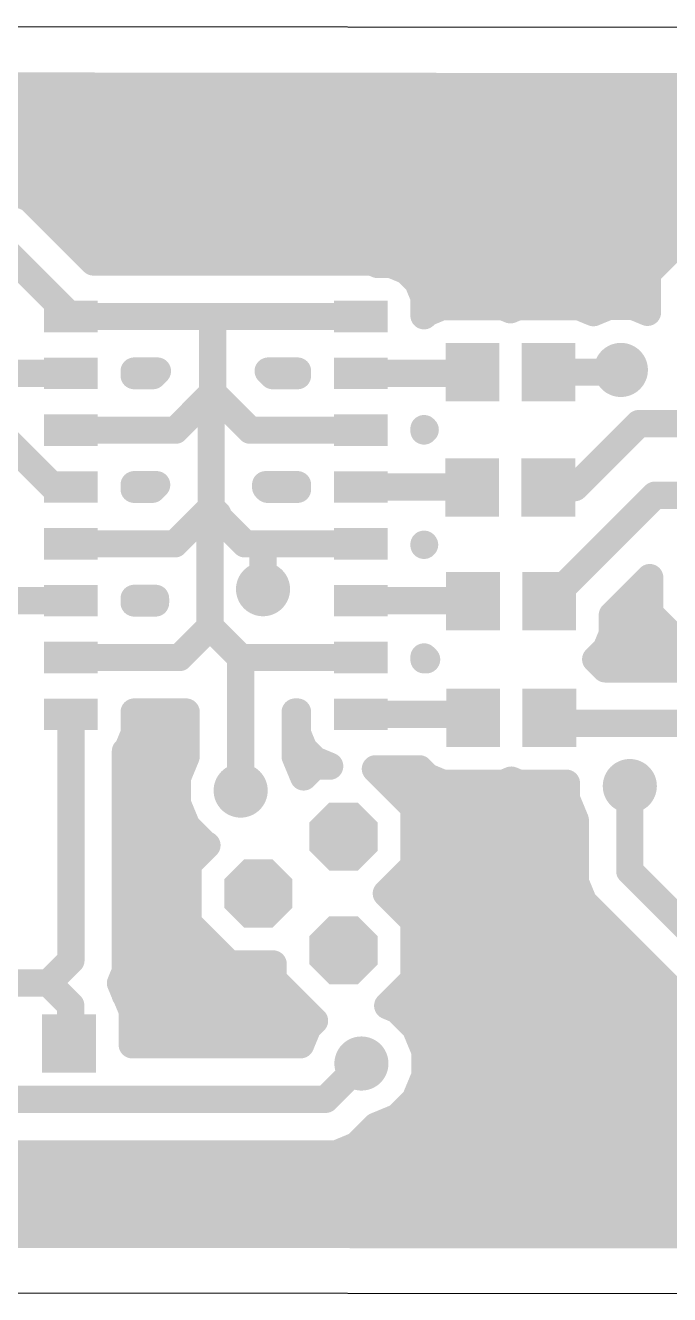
# Model space of a CAD drawing. Extents: x 0.6 to 66.7, y 0.1 to 28.5.
# Drawn here: x 36.85 to 51.25, y 0.1 to 28.46 of the extents above; entities that cross this region are included whole.
import ezdxf

# ---------------------------------------------------------------- set-up
doc = ezdxf.new("R2010")
doc.units = 0
for name, color, linetype in [('1', 22, 'CONTINUOUS'), ('17', 82, 'CONTINUOUS'), ('18', 82, 'CONTINUOUS'), ('20', 7, 'CONTINUOUS'), ('29', 253, 'CONTINUOUS')]:
    doc.layers.add(name, color=color, linetype=linetype)

# ---------------------------------------------------------------- blocks, each defined once
blk = doc.blocks.new('RECT')
blk.add_solid([(-0.5, -0.5), (0.5, -0.5), (-0.5, 0.5), (0.5, 0.5)])
blk = doc.blocks.new('OCTAGONP')
at = {"const_width": 0.5}
blk.add_lwpolyline([(-0.25, -0.1036), (-0.25, 0.1036), (-0.1036, 0.25), (0.1036, 0.25), (0.25, 0.1036), (0.25, -0.1036), (0.1036, -0.25), (-0.1036, -0.25), (-0.25, -0.1036), (-0.25, 0.1036)], dxfattribs=at)
blk = doc.blocks.new('ROUNDV')
at = {"const_width": 0.5}
blk.add_lwpolyline([(0, -0.25, 1), (0, 0.25, 1), (0, -0.25)], format="xyb", dxfattribs=at)

msp = doc.modelspace()

# ---------------------------------------------------------------- linework, layer by layer
at = {"layer": '1', "const_width": 0.6096}
for points in [[(1.8808, 27.1379), (65.3319, 27.076)], [(1.8808, 26.8224), (65.331, 26.8224)], [(1.8808, 26.2128), (62.5303, 26.2128)], [(1.8808, 25.6032), (61.9207, 25.6032)], [(19.1865, 24.9936), (61.6979, 24.9936)], [(36.9494, 24.5936), (36.5013, 24.7792)], [(37.2924, 24.2506), (36.9494, 24.5936)], [(37.159, 24.384), (61.6979, 24.384)], [(38.3701, 23.1729), (37.2924, 24.2506)], [(37.2924, 24.2506), (37.2924, 24.2506)], [(51.6777, 23.8448), (50.7552, 22.9223)], [(37.8651, 21.9537), (36.2588, 23.56)], [(37.7686, 23.7744), (51.6073, 23.7744)], [(44.5876, 23.1729), (38.3701, 23.1729)], [(44.7199, 23.1181), (44.5876, 23.1729)], [(44.6072, 23.1648), (50.9977, 23.1648)], [(45.027, 23.1181), (44.7199, 23.1181)], [(45.3631, 22.9789), (45.027, 23.1181)], [(45.6203, 22.7217), (45.3631, 22.9789)], [(45.7595, 22.3856), (45.6203, 22.7217)], [(50.7552, 22.9223), (50.7552, 22.0479)], [(45.6893, 22.5552), (50.7552, 22.5552)], [(45.7595, 21.9711), (45.7595, 22.3856)], [(46.1593, 22.174), (45.8232, 22.0348)], [(47.5231, 22.174), (46.1593, 22.174)], [(47.6912, 22.1044), (47.5231, 22.174)], [(47.8593, 22.174), (47.6912, 22.1044)], [(49.2231, 22.174), (47.8593, 22.174)], [(49.5463, 22.0402), (49.2231, 22.174)], [(49.878, 22.1776), (49.5463, 22.0402)], [(50.442, 22.1776), (49.878, 22.1776)], [(50.7552, 22.0479), (50.442, 22.1776)], [(37.8651, 21.9537), (41, 21.9537)], [(41, 21.9537), (44.3451, 21.9537)], [(41.0369, 21.9168), (41, 21.9537)], [(41.0369, 20.2487), (41.0369, 21.9168)], [(45.8232, 22.0348), (45.7595, 21.9711)], [(39.2795, 20.6329), (39.2795, 20.7345)], [(39.2795, 20.7345), (39.7985, 20.7345)], [(39.2795, 20.7264), (39.7904, 20.7264)], [(39.7985, 20.7345), (39.6969, 20.6329)], [(42.3769, 20.6329), (42.2753, 20.7345)], [(42.2753, 20.7345), (42.9307, 20.7345)], [(42.2834, 20.7264), (42.9307, 20.7264)], [(42.9307, 20.7345), (42.9307, 20.6329)], [(46.8153, 20.6837), (46.8412, 20.7096)], [(48.5412, 20.7096), (50.1097, 20.7096)], [(50.1097, 20.7096), (50.16, 20.76)], [(37.8651, 20.6837), (34.2363, 20.6837)], [(39.6969, 20.6329), (39.2795, 20.6329)], [(42.9307, 20.6329), (42.3769, 20.6329)], [(44.3451, 20.6837), (46.8153, 20.6837)], [(40.2019, 19.4137), (41, 20.2118)], [(41, 20.2118), (41.0369, 20.2487)], [(41, 17.6847), (41, 20.2118)], [(41.8719, 19.4137), (41.0369, 20.2487)], [(50.56, 19.56), (49.1304, 18.1304)], [(50.56, 19.56), (55.86, 19.56)], [(37.4763, 18.1437), (36.16, 19.46)], [(37.8651, 19.4137), (40.2019, 19.4137)], [(44.3451, 19.4137), (41.8719, 19.4137)], [(45.7595, 19.4482), (45.7856, 19.4221)], [(45.7595, 19.396), (45.7595, 19.4482)], [(45.7856, 19.4221), (45.7595, 19.396)], [(37.8651, 18.1437), (37.4763, 18.1437)], [(39.2795, 18.1945), (39.7808, 18.1945)], [(39.2795, 18.0929), (39.2795, 18.1945)], [(39.7808, 18.1897), (39.684, 18.0929)], [(39.7808, 18.1945), (39.7808, 18.1897)], [(42.2192, 18.1359), (42.2192, 18.1945)], [(42.2192, 18.1945), (42.9307, 18.1945)], [(42.2203, 18.1333), (42.2192, 18.1359)], [(42.2607, 18.0929), (42.2203, 18.1333)], [(42.9307, 18.1945), (42.9307, 18.0929)], [(44.3451, 18.1437), (46.8237, 18.1437)], [(46.8237, 18.1437), (46.837, 18.1304)], [(48.5667, 18.16), (48.537, 18.1304)], [(39.684, 18.0929), (39.2795, 18.0929)], [(42.9307, 18.0929), (42.2607, 18.0929)], [(48.537, 18.1304), (49.1304, 18.1304)], [(50.9222, 17.96), (48.5554, 15.5932)], [(56.76, 17.96), (50.9222, 17.96)], [(40.189, 16.8737), (41, 17.6847)], [(40.9762, 17.584), (41.0384, 17.6463)], [(40.9762, 17.584), (40.9762, 15.0172)], [(41.0384, 17.6463), (41, 17.6847)], [(41.1476, 17.5372), (41.0384, 17.6463)], [(41.1476, 17.4818), (41.1476, 17.5372)], [(41.7557, 16.8737), (41.1476, 17.4818)], [(37.8651, 16.8737), (40.189, 16.8737)], [(42.16, 16.8737), (41.7557, 16.8737)], [(44.3451, 16.8737), (42.16, 16.8737)], [(42.16, 16.8737), (42.16, 15.86)], [(45.7595, 16.8647), (45.7717, 16.8526)], [(45.7595, 16.8405), (45.7595, 16.8647)], [(45.7717, 16.8526), (45.7595, 16.8405)], [(49.9698, 15.2834), (50.8052, 16.1188)], [(50.8052, 16.1188), (50.8052, 15.3177)], [(37.8651, 15.6037), (33.7867, 15.6037)], [(39.2795, 15.6545), (39.757, 15.6545)], [(39.2795, 15.5529), (39.2795, 15.6545)], [(39.757, 15.6545), (39.757, 15.5529)], [(44.3451, 15.6037), (46.8449, 15.6037)], [(46.8449, 15.6037), (46.8554, 15.5932)], [(50.536, 15.8496), (50.8052, 15.8496)], [(39.757, 15.5529), (39.2795, 15.5529)], [(50.8052, 15.3177), (51.7277, 14.3952)], [(40.2927, 14.3337), (40.9762, 15.0172)], [(41.6597, 14.3337), (40.9762, 15.0172)], [(49.9698, 14.8613), (49.9698, 15.2834)], [(49.9698, 15.24), (50.8829, 15.24)], [(49.8306, 14.5252), (49.9698, 14.8613)], [(49.5981, 14.2927), (49.8306, 14.5252)], [(49.8742, 14.6304), (51.4925, 14.6304)], [(37.8651, 14.3337), (40.2927, 14.3337)], [(44.3451, 14.3337), (41.6597, 14.3337)], [(41.6597, 14.3337), (41.6597, 11.3603)], [(45.7595, 14.3459), (45.8169, 14.2885)], [(45.7595, 14.2829), (45.7595, 14.3459)], [(45.8112, 14.2829), (45.7595, 14.2829)], [(45.8169, 14.2885), (45.8112, 14.2829)], [(49.8116, 14.0792), (49.5981, 14.2927)], [(54.9429, 14.0792), (49.8116, 14.0792)], [(37.8651, 13.0637), (37.8651, 7.5651)], [(39.2795, 12.6318), (39.2795, 13.1145)], [(39.2795, 13.1145), (40.4405, 13.1145)], [(40.4405, 13.1145), (40.4405, 12.1202)], [(42.8789, 12.1217), (42.8789, 13.1145)], [(42.8789, 13.1145), (42.9307, 13.1145)], [(42.9307, 13.1145), (42.9307, 12.6318)], [(44.3451, 13.0637), (46.784, 13.0637)], [(46.784, 13.0637), (46.8596, 12.9881)], [(39.2795, 12.8016), (40.4405, 12.8016)], [(42.8789, 12.8016), (42.9307, 12.8016)], [(48.6877, 12.86), (48.5596, 12.9881)], [(59.96, 12.86), (48.6877, 12.86)], [(39.1403, 12.2957), (39.2795, 12.6318)], [(42.9307, 12.6318), (43.0699, 12.2957)], [(39.0843, 12.2397), (39.1403, 12.2957)], [(39.0843, 7.3226), (39.0843, 12.2397)], [(39.0843, 12.192), (40.4405, 12.192)], [(42.8789, 12.192), (43.1737, 12.192)], [(43.0699, 12.2957), (43.3272, 12.0385)], [(40.4405, 12.1202), (40.2424, 11.642)], [(43.068, 11.6651), (42.8789, 12.1217)], [(43.3077, 11.9048), (43.068, 11.6651)], [(43.65, 11.9048), (43.3077, 11.9048)], [(43.3272, 12.0385), (43.65, 11.9048)], [(40.2424, 11.642), (40.2424, 11.078)], [(45.5348, 10.9823), (44.6726, 11.8445)], [(44.6726, 11.8445), (45.66, 11.8445)], [(45.66, 11.8445), (45.8416, 11.6629)], [(45.8416, 11.6629), (46.1777, 11.5237)], [(39.0843, 11.5824), (40.2424, 11.5824)], [(41.6597, 11.3603), (41.66, 11.36)], [(44.9347, 11.5824), (46.036, 11.5824)], [(46.1777, 11.5237), (47.5415, 11.5237)], [(47.5415, 11.5237), (47.7096, 11.5933)], [(47.6832, 11.5824), (47.736, 11.5824)], [(47.7096, 11.5933), (47.8777, 11.5237)], [(47.8777, 11.5237), (48.9424, 11.5237)], [(48.9424, 11.5237), (48.9424, 11.178)], [(50.36, 9.56), (50.36, 11.46)], [(40.2424, 11.078), (40.4582, 10.557)], [(48.9424, 11.178), (49.1408, 10.699)], [(39.0843, 10.9728), (40.286, 10.9728)], [(45.5348, 9.6777), (45.5348, 10.9823)], [(45.5348, 10.9728), (49.0274, 10.9728)], [(40.4582, 10.557), (40.857, 10.1582)], [(49.1408, 10.699), (49.1408, 9.3175)], [(39.0843, 10.3632), (40.652, 10.3632)], [(45.5348, 10.3632), (49.1408, 10.3632)], [(40.9059, 10.138), (40.4802, 9.7123)], [(40.857, 10.1582), (40.9059, 10.138)], [(39.0843, 9.7536), (40.5215, 9.7536)], [(40.4802, 9.7123), (40.4802, 8.4077)], [(44.9171, 9.06), (45.5348, 9.6777)], [(45.5348, 9.7536), (49.1408, 9.7536)], [(56.427, 3.493), (50.36, 9.56)], [(39.0843, 9.144), (40.4802, 9.144)], [(45.5348, 8.4423), (44.9171, 9.06)], [(45.0011, 9.144), (49.2127, 9.144)], [(49.1408, 9.3175), (49.3264, 8.8694)], [(49.3264, 8.8694), (49.6694, 8.5264)], [(39.0843, 8.5344), (40.4802, 8.5344)], [(45.4427, 8.5344), (49.6614, 8.5344)], [(49.6694, 8.5264), (55.7363, 2.4594)], [(40.4802, 8.4077), (41.4027, 7.4852)], [(45.5348, 7.1377), (45.5348, 8.4423)], [(39.0843, 7.9248), (40.9631, 7.9248)], [(45.5348, 7.9248), (50.271, 7.9248)], [(37.8651, 7.5651), (37.36, 7.06)], [(41.4027, 7.4852), (42.3852, 7.4852)], [(42.3852, 7.4852), (42.3852, 7.1377)], [(38.974, 7.0564), (39.0843, 7.3226)], [(39.0813, 7.3152), (42.3852, 7.3152)], [(42.3852, 7.1377), (43.3077, 6.2152)], [(44.948, 6.5509), (45.5348, 7.1377)], [(45.5348, 7.3152), (50.8806, 7.3152)], [(34.26, 7.06), (37.36, 7.06)], [(37.36, 7.06), (37.86, 6.56)], [(39.0792, 6.8025), (38.974, 7.0564)], [(39.0792, 6.7921), (39.0792, 6.8025)], [(39.0971, 6.7742), (39.0792, 6.7921)], [(37.86, 6.56), (37.86, 5.7443)], [(39.2363, 6.4381), (39.0971, 6.7742)], [(39.1255, 6.7056), (42.8173, 6.7056)], [(45.163, 6.4618), (44.948, 6.5509)], [(45.1027, 6.7056), (51.4902, 6.7056)], [(39.2363, 5.6792), (39.2363, 6.4381)], [(45.5618, 6.063), (45.163, 6.4618)], [(39.2363, 6.096), (43.1912, 6.096)], [(43.1582, 6.063), (42.9992, 5.6792)], [(43.3104, 6.2152), (43.1582, 6.063)], [(43.3077, 6.2152), (43.3104, 6.2152)], [(45.5288, 6.096), (52.0998, 6.096)], [(45.7776, 5.542), (45.5618, 6.063)], [(37.86, 5.7443), (37.8219, 5.7062)], [(42.9992, 5.6792), (39.2363, 5.6792)], [(45.7776, 4.978), (45.7776, 5.542)], [(45.7776, 5.4864), (52.7094, 5.4864)], [(44.36, 5.26), (43.56, 4.46)], [(45.5618, 4.457), (45.7776, 4.978)], [(45.7357, 4.8768), (53.319, 4.8768)], [(34.76, 4.46), (43.56, 4.46)], [(45.163, 4.0582), (45.5618, 4.457)], [(45.372, 4.2672), (53.9286, 4.2672)], [(44.684, 3.8598), (45.163, 4.0582)], [(44.2506, 3.4264), (44.684, 3.8598)], [(43.8025, 3.2408), (44.2506, 3.4264)], [(44.4818, 3.6576), (54.5382, 3.6576)], [(34.5175, 3.2408), (43.8025, 3.2408)], [(1.8808, 3.048), (55.1478, 3.048)], [(1.8808, 2.4384), (55.7872, 2.4384)], [(1.8808, 1.8288), (57.7705, 1.8288)], [(58.1747, 1.4246), (1.8808, 1.4795)]]:
    msp.add_lwpolyline(points, dxfattribs=at)
at = {"layer": '1', "const_width": 0.3048}
for points in [[(37.0572, 24.7013, 1), (36.8417, 24.4858)], [(36.8911, 24.4528, 1), (37.0078, 24.7344)], [(37.159, 24.5364, 1), (37.159, 24.2316)], [(37.4002, 24.3584, 1), (37.1846, 24.1429)], [(37.4448, 24.2506, 1), (37.14, 24.2506)], [(37.14, 24.2506, 1), (37.4448, 24.2506)], [(37.1846, 24.1429, 1), (37.4002, 24.3584)], [(37.7686, 23.9268, 1), (37.7686, 23.622)], [(38.3701, 23.3253, 1), (38.3701, 23.0205)], [(38.2624, 23.0651, 1), (38.4779, 23.2807)], [(44.646, 23.3137, 1), (44.5293, 23.0321)], [(44.6072, 23.3172, 1), (44.6072, 23.0124)], [(44.7199, 23.2705, 1), (44.7199, 22.9657)], [(44.5876, 23.0205, 1), (44.5876, 23.3253)], [(44.6616, 22.9773, 1), (44.7783, 23.2589)], [(45.0853, 23.2589, 1), (44.9687, 22.9773)], [(45.027, 22.9657, 1), (45.027, 23.2705)], [(45.4709, 23.0866, 1), (45.2553, 22.8711)], [(45.3048, 22.8381, 1), (45.4214, 23.1197)], [(50.9977, 23.0124, 1), (50.9977, 23.3172)], [(45.7611, 22.78, 1), (45.4795, 22.6633)], [(45.5125, 22.6139, 1), (45.7281, 22.8294)], [(50.6474, 23.0301, 1), (50.863, 22.8145)], [(50.9076, 22.9223, 1), (50.6028, 22.9223)], [(45.6893, 22.7076, 1), (45.6893, 22.4028)], [(50.7552, 22.4028, 1), (50.7552, 22.7076)], [(45.9119, 22.3856, 1), (45.6071, 22.3856)], [(45.6187, 22.3273, 1), (45.9003, 22.4439)], [(46.1593, 22.3264, 1), (46.1593, 22.0216)], [(46.2176, 22.0332, 1), (46.101, 22.3148)], [(47.5814, 22.3148, 1), (47.4648, 22.0332)], [(47.5231, 22.0216, 1), (47.5231, 22.3264)], [(47.8593, 22.3264, 1), (47.8593, 22.0216)], [(47.9176, 22.0332, 1), (47.801, 22.3148)], [(49.2814, 22.3148, 1), (49.1648, 22.0332)], [(49.2231, 22.0216, 1), (49.2231, 22.3264)], [(49.878, 22.33, 1), (49.878, 22.0252)], [(49.9363, 22.0368, 1), (49.8197, 22.3184)], [(50.5003, 22.3184, 1), (50.3837, 22.0368)], [(50.442, 22.0252, 1), (50.442, 22.33)], [(37.8651, 22.1061, 1), (37.8651, 21.8013)], [(37.7574, 21.8459, 1), (37.9729, 22.0615)], [(41, 22.1061, 1), (41, 21.8013)], [(41.1078, 22.0615, 1), (40.8923, 21.8459)], [(41.1893, 21.9168, 1), (40.8845, 21.9168)], [(40.9291, 21.809, 1), (41.1447, 22.0246)], [(41, 21.8013, 1), (41, 22.1061)], [(44.3451, 21.8013, 1), (44.3451, 22.1061)], [(45.6518, 22.0789, 1), (45.8673, 21.8634)], [(45.7649, 22.1756, 1), (45.8816, 21.894)], [(45.931, 21.9271, 1), (45.7155, 22.1426)], [(47.6329, 22.2452, 1), (47.7495, 21.9636)], [(47.6329, 21.9636, 1), (47.7495, 22.2452)], [(49.488, 22.181, 1), (49.6046, 21.8994)], [(49.488, 21.8994, 1), (49.6046, 22.181)], [(50.6028, 22.0479, 1), (50.9076, 22.0479)], [(50.6969, 21.9071, 1), (50.8135, 22.1887)], [(45.6071, 21.9711, 1), (45.9119, 21.9711)], [(39.4319, 20.7345, 1), (39.1271, 20.7345)], [(39.2795, 20.8869, 1), (39.2795, 20.5821)], [(39.2795, 20.8788, 1), (39.2795, 20.574)], [(39.9063, 20.6267, 1), (39.6908, 20.8423)], [(39.7904, 20.574, 1), (39.7904, 20.8788)], [(39.7985, 20.5821, 1), (39.7985, 20.8869)], [(42.383, 20.8423, 1), (42.1675, 20.6267)], [(42.2753, 20.8869, 1), (42.2753, 20.5821)], [(42.2834, 20.8788, 1), (42.2834, 20.574)], [(43.0831, 20.7345, 1), (42.7783, 20.7345)], [(42.9307, 20.5821, 1), (42.9307, 20.8869)], [(42.9307, 20.574, 1), (42.9307, 20.8788)], [(46.949, 20.6019, 1), (46.7334, 20.8174)], [(48.5412, 20.862, 1), (48.5412, 20.5572)], [(50.2678, 20.6522, 1), (50.0522, 20.8678)], [(50.1097, 20.5572, 1), (50.1097, 20.862)], [(37.8651, 20.5313, 1), (37.8651, 20.8361)], [(39.2795, 20.7853, 1), (39.2795, 20.4805)], [(39.1271, 20.6329, 1), (39.4319, 20.6329)], [(39.5892, 20.7407, 1), (39.8047, 20.5251)], [(39.6969, 20.4805, 1), (39.6969, 20.7853)], [(42.3769, 20.7853, 1), (42.3769, 20.4805)], [(42.2691, 20.5251, 1), (42.4847, 20.7407)], [(42.7783, 20.6329, 1), (43.0831, 20.6329)], [(42.9307, 20.4805, 1), (42.9307, 20.7853)], [(44.3451, 20.8361, 1), (44.3451, 20.5313)], [(46.7075, 20.7915, 1), (46.923, 20.5759)], [(46.8153, 20.5313, 1), (46.8153, 20.8361)], [(50.0019, 20.8174, 1), (50.2174, 20.6019)], [(41.1524, 20.2118, 1), (40.8476, 20.2118)], [(40.8923, 20.3196, 1), (41.1078, 20.104)], [(41.1447, 20.3564, 1), (40.9291, 20.1409)], [(41.1078, 20.104, 1), (40.8923, 20.3196)], [(41.1447, 20.1409, 1), (40.9291, 20.3564)], [(40.8845, 20.2487, 1), (41.1893, 20.2487)], [(50.56, 19.7124, 1), (50.56, 19.4076)], [(50.6678, 19.4522, 1), (50.4522, 19.6678)], [(37.8651, 19.5661, 1), (37.8651, 19.2613)], [(40.0942, 19.5215, 1), (40.3097, 19.3059)], [(40.2019, 19.2613, 1), (40.2019, 19.5661)], [(41.8719, 19.5661, 1), (41.8719, 19.2613)], [(41.7641, 19.3059, 1), (41.9796, 19.5215)], [(44.3451, 19.2613, 1), (44.3451, 19.5661)], [(45.9119, 19.4482, 1), (45.6071, 19.4482)], [(45.8673, 19.5559, 1), (45.6518, 19.3404)], [(45.6518, 19.5038, 1), (45.8673, 19.2883)], [(45.8934, 19.3143, 1), (45.6778, 19.5299)], [(45.6778, 19.3143, 1), (45.8934, 19.5299)], [(45.6071, 19.396, 1), (45.9119, 19.396)], [(37.4763, 18.2961, 1), (37.4763, 17.9913)], [(37.8651, 17.9913, 1), (37.8651, 18.2961)], [(39.2795, 18.3469, 1), (39.2795, 18.0421)], [(39.4319, 18.1945, 1), (39.1271, 18.1945)], [(39.9332, 18.1945, 1), (39.6284, 18.1945)], [(39.8886, 18.082, 1), (39.6731, 18.2975)], [(39.7808, 18.0421, 1), (39.7808, 18.3469)], [(42.3716, 18.1945, 1), (42.0668, 18.1945)], [(42.2192, 18.3469, 1), (42.2192, 18.0421)], [(42.36, 18.1941, 1), (42.0784, 18.0776)], [(42.3281, 18.241, 1), (42.1125, 18.0255)], [(43.0831, 18.1945, 1), (42.7783, 18.1945)], [(42.9307, 18.0421, 1), (42.9307, 18.3469)], [(44.3451, 18.2961, 1), (44.3451, 17.9913)], [(46.9315, 18.2515, 1), (46.716, 18.0359)], [(46.8237, 17.9913, 1), (46.8237, 18.2961)], [(48.6744, 18.0522, 1), (48.4589, 18.2678)], [(37.3685, 18.0359, 1), (37.5841, 18.2515)], [(39.2795, 18.2453, 1), (39.2795, 17.9405)], [(39.1271, 18.0929, 1), (39.4319, 18.0929)], [(39.5762, 18.2007, 1), (39.7918, 17.9851)], [(39.6284, 18.1897, 1), (39.9332, 18.1897)], [(39.684, 17.9405, 1), (39.684, 18.2453)], [(42.0668, 18.1359, 1), (42.3716, 18.1359)], [(42.0795, 18.075, 1), (42.3611, 18.1915)], [(42.2607, 18.2453, 1), (42.2607, 17.9405)], [(42.1529, 17.9851, 1), (42.3684, 18.2007)], [(42.7783, 18.0929, 1), (43.0831, 18.0929)], [(42.9307, 17.9405, 1), (42.9307, 18.2453)], [(46.7293, 18.0226, 1), (46.9448, 18.2381)], [(48.537, 18.2828, 1), (48.537, 17.978)], [(48.4293, 18.2381, 1), (48.6448, 18.0226)], [(49.0226, 18.2381, 1), (49.2381, 18.0226)], [(49.1304, 17.978, 1), (49.1304, 18.2828)], [(50.9222, 18.1124, 1), (50.9222, 17.8076)], [(51.03, 17.8522, 1), (50.8144, 18.0678)], [(41.1286, 17.584, 1), (40.8238, 17.584)], [(41.1078, 17.7925, 1), (40.8923, 17.577)], [(41.1462, 17.7541, 1), (40.9307, 17.5385)], [(41.1078, 17.577, 1), (40.8923, 17.7925)], [(41.1462, 17.5385, 1), (40.9307, 17.7541)], [(40.9307, 17.5385, 1), (41.1462, 17.7541)], [(40.8684, 17.6918, 1), (41.0839, 17.4763)], [(40.8476, 17.6847, 1), (41.1524, 17.6847)], [(41.3, 17.5372, 1), (40.9952, 17.5372)], [(41.2553, 17.5896, 1), (41.0398, 17.3741)], [(40.9952, 17.4818, 1), (41.3, 17.4818)], [(41.0398, 17.4294, 1), (41.2553, 17.645)], [(37.8651, 17.0261, 1), (37.8651, 16.7213)], [(40.0812, 16.9815, 1), (40.2968, 16.7659)], [(40.189, 16.7213, 1), (40.189, 17.0261)], [(41.7557, 17.0261, 1), (41.7557, 16.7213)], [(41.6479, 16.7659, 1), (41.8634, 16.9815)], [(42.16, 17.0261, 1), (42.16, 16.7213)], [(42.3124, 16.8737, 1), (42.0076, 16.8737)], [(42.16, 16.7213, 1), (42.16, 17.0261)], [(44.3451, 16.7213, 1), (44.3451, 17.0261)], [(45.9119, 16.8647, 1), (45.6071, 16.8647)], [(45.8673, 16.9725, 1), (45.6518, 16.757)], [(45.6518, 16.9482, 1), (45.8673, 16.7327)], [(45.8794, 16.7448, 1), (45.6639, 16.9604)], [(45.6639, 16.7448, 1), (45.8794, 16.9604)], [(45.6071, 16.8405, 1), (45.9119, 16.8405)], [(50.9576, 16.1188, 1), (50.6528, 16.1188)], [(50.913, 16.011, 1), (50.6974, 16.2265)], [(37.8651, 15.4513, 1), (37.8651, 15.7561)], [(39.2795, 15.8069, 1), (39.2795, 15.5021)], [(39.4319, 15.6545, 1), (39.1271, 15.6545)], [(39.9094, 15.6545, 1), (39.6046, 15.6545)], [(39.757, 15.5021, 1), (39.757, 15.8069)], [(42.0076, 15.86, 1), (42.3124, 15.86)], [(44.3451, 15.7561, 1), (44.3451, 15.4513)], [(46.9526, 15.7115, 1), (46.7371, 15.4959)], [(46.8449, 15.4513, 1), (46.8449, 15.7561)], [(50.536, 16.002, 1), (50.536, 15.6972)], [(50.8052, 15.6972, 1), (50.8052, 16.002)], [(39.2795, 15.7053, 1), (39.2795, 15.4005)], [(39.1271, 15.5529, 1), (39.4319, 15.5529)], [(39.6046, 15.5529, 1), (39.9094, 15.5529)], [(39.757, 15.4005, 1), (39.757, 15.7053)], [(46.7476, 15.4854, 1), (46.9632, 15.7009)], [(48.4476, 15.7009, 1), (48.6632, 15.4854)], [(50.913, 15.4255, 1), (50.6974, 15.2099)], [(41.0839, 15.125, 1), (40.8684, 14.9095)], [(41.0839, 14.9095, 1), (40.8684, 15.125)], [(50.1222, 15.2834, 1), (49.8174, 15.2834)], [(49.9698, 15.3924, 1), (49.9698, 15.0876)], [(49.862, 15.3911, 1), (50.0776, 15.1756)], [(50.6528, 15.3177, 1), (50.9576, 15.3177)], [(50.8829, 15.0876, 1), (50.8829, 15.3924)], [(40.8238, 15.0172, 1), (41.1286, 15.0172)], [(50.1106, 14.803, 1), (49.829, 14.9196)], [(49.8742, 14.7828, 1), (49.8742, 14.478)], [(49.9383, 14.4174, 1), (49.7228, 14.633)], [(49.8174, 14.8613, 1), (50.1222, 14.8613)], [(37.8651, 14.4861, 1), (37.8651, 14.1813)], [(40.1849, 14.4415, 1), (40.4004, 14.2259)], [(40.2927, 14.1813, 1), (40.2927, 14.4861)], [(41.6597, 14.4861, 1), (41.6597, 14.1813)], [(41.8121, 14.3337, 1), (41.5073, 14.3337)], [(41.5519, 14.2259, 1), (41.7675, 14.4415)], [(44.3451, 14.1813, 1), (44.3451, 14.4861)], [(45.8673, 14.4537, 1), (45.6518, 14.2381)], [(45.9119, 14.3459, 1), (45.6071, 14.3459)], [(45.7595, 14.4353, 1), (45.7595, 14.1305)], [(45.7035, 14.3907, 1), (45.919, 14.1751)], [(45.9246, 14.1808, 1), (45.7091, 14.3963)], [(45.7091, 14.1808, 1), (45.9246, 14.3963)], [(45.8112, 14.1305, 1), (45.8112, 14.4353)], [(49.7059, 14.4005, 1), (49.4903, 14.185)], [(49.4903, 14.4005, 1), (49.7059, 14.185)], [(49.6898, 14.5835, 1), (49.9714, 14.4669)], [(45.6071, 14.2829, 1), (45.9119, 14.2829)], [(49.8116, 14.2316, 1), (49.8116, 13.9268)], [(49.7039, 13.9714, 1), (49.9194, 14.187)], [(38.0175, 13.0637, 1), (37.7127, 13.0637)], [(39.4319, 13.1145, 1), (39.1271, 13.1145)], [(39.2795, 13.2669, 1), (39.2795, 12.9621)], [(40.5929, 13.1145, 1), (40.2881, 13.1145)], [(40.4405, 12.9621, 1), (40.4405, 13.2669)], [(43.0313, 13.1145, 1), (42.7265, 13.1145)], [(42.8789, 13.2669, 1), (42.8789, 12.9621)], [(43.0831, 13.1145, 1), (42.7783, 13.1145)], [(42.9307, 12.9621, 1), (42.9307, 13.2669)], [(44.3451, 13.2161, 1), (44.3451, 12.9113)], [(46.8917, 13.1715, 1), (46.6762, 12.9559)], [(46.784, 12.9113, 1), (46.784, 13.2161)], [(39.2795, 12.954, 1), (39.2795, 12.6492)], [(40.4405, 12.6492, 1), (40.4405, 12.954)], [(42.8789, 12.954, 1), (42.8789, 12.6492)], [(42.9307, 12.6492, 1), (42.9307, 12.954)], [(46.7518, 12.8803, 1), (46.9673, 13.0959)], [(48.6673, 13.0959, 1), (48.4518, 12.8803)], [(48.6877, 13.0124, 1), (48.6877, 12.7076)], [(48.5799, 12.7522, 1), (48.7954, 12.9678)], [(39.1271, 12.6318, 1), (39.4319, 12.6318)], [(39.4203, 12.5735, 1), (39.1387, 12.6901)], [(43.0715, 12.6901, 1), (42.7899, 12.5735)], [(42.7783, 12.6318, 1), (43.0831, 12.6318)], [(39.2367, 12.2397, 1), (38.9319, 12.2397)], [(39.0843, 12.3444, 1), (39.0843, 12.0396)], [(38.9766, 12.3475, 1), (39.1921, 12.132)], [(38.9995, 12.354, 1), (39.2811, 12.2374)], [(39.2481, 12.188, 1), (39.0326, 12.4035)], [(40.4405, 12.0396, 1), (40.4405, 12.3444)], [(42.8789, 12.3444, 1), (42.8789, 12.0396)], [(43.1777, 12.4035, 1), (42.9622, 12.188)], [(42.9291, 12.2374, 1), (43.2107, 12.354)], [(43.1737, 12.0396, 1), (43.1737, 12.3444)], [(40.2881, 12.1202, 1), (40.5929, 12.1202)], [(40.5813, 12.0619, 1), (40.2997, 12.1786)], [(43.0197, 12.18, 1), (42.7381, 12.0634)], [(42.7265, 12.1217, 1), (43.0313, 12.1217)], [(43.3077, 12.0572, 1), (43.3077, 11.7524)], [(43.3855, 12.1793, 1), (43.2688, 11.8977)], [(43.4155, 11.797, 1), (43.1999, 12.0126)], [(43.2194, 11.9307, 1), (43.4349, 12.1463)], [(43.5916, 11.764, 1), (43.7083, 12.0456)], [(43.65, 11.7524, 1), (43.65, 12.0572)], [(40.3948, 11.642, 1), (40.09, 11.642)], [(42.9602, 11.7729, 1), (43.1758, 11.5573)], [(44.7804, 11.9523, 1), (44.5648, 11.7367)], [(44.6726, 11.9969, 1), (44.6726, 11.6921)], [(45.7678, 11.9523, 1), (45.5523, 11.7367)], [(45.66, 11.6921, 1), (45.66, 11.9969)], [(45.8999, 11.8037, 1), (45.7833, 11.5221)], [(45.7338, 11.5551, 1), (45.9494, 11.7707)], [(39.0843, 11.7348, 1), (39.0843, 11.43)], [(40.1016, 11.7003, 1), (40.3832, 11.5837)], [(40.2424, 11.43, 1), (40.2424, 11.7348)], [(41.7675, 11.4681, 1), (41.5519, 11.2525)], [(42.9272, 11.6068, 1), (43.2088, 11.7234)], [(44.9347, 11.7348, 1), (44.9347, 11.43)], [(46.1777, 11.6761, 1), (46.1777, 11.3713)], [(46.036, 11.43, 1), (46.036, 11.7348)], [(46.1194, 11.3829, 1), (46.236, 11.6645)], [(47.4831, 11.6645, 1), (47.5998, 11.3829)], [(47.6832, 11.7348, 1), (47.6832, 11.43)], [(47.5415, 11.3713, 1), (47.5415, 11.6761)], [(47.7679, 11.7341, 1), (47.6513, 11.4525)], [(47.7679, 11.4525, 1), (47.6513, 11.7341)], [(47.8777, 11.6761, 1), (47.8777, 11.3713)], [(47.736, 11.43, 1), (47.736, 11.7348)], [(47.8194, 11.3829, 1), (47.936, 11.6645)], [(49.0948, 11.5237, 1), (48.79, 11.5237)], [(48.9424, 11.3713, 1), (48.9424, 11.6761)], [(50.5124, 11.46, 1), (50.2076, 11.46)], [(40.3832, 11.1363, 1), (40.1016, 11.0197)], [(41.5073, 11.3603, 1), (41.8121, 11.3603)], [(41.5522, 11.2522, 1), (41.7678, 11.4678)], [(49.0832, 11.2363, 1), (48.8016, 11.1197)], [(39.0843, 11.1252, 1), (39.0843, 10.8204)], [(40.09, 11.078, 1), (40.3948, 11.078)], [(40.286, 10.8204, 1), (40.286, 11.1252)], [(45.6872, 10.9823, 1), (45.3824, 10.9823)], [(45.5348, 11.1252, 1), (45.5348, 10.8204)], [(45.427, 10.8745, 1), (45.6426, 11.0901)], [(48.79, 11.178, 1), (49.0948, 11.178)], [(49.0274, 10.8204, 1), (49.0274, 11.1252)], [(40.566, 10.6648, 1), (40.3505, 10.4492)], [(49.2932, 10.699, 1), (48.9884, 10.699)], [(49, 10.6407, 1), (49.2816, 10.7574)], [(39.0843, 10.5156, 1), (39.0843, 10.2108)], [(40.3174, 10.4987, 1), (40.599, 10.6153)], [(40.652, 10.2108, 1), (40.652, 10.5156)], [(45.5348, 10.5156, 1), (45.5348, 10.2108)], [(49.1408, 10.2108, 1), (49.1408, 10.5156)], [(40.9153, 10.299, 1), (40.7987, 10.0174)], [(40.7492, 10.0505, 1), (40.9648, 10.266)], [(41.0136, 10.0302, 1), (40.7981, 10.2457)], [(40.8476, 9.9972, 1), (40.9642, 10.2788)], [(39.0843, 9.906, 1), (39.0843, 9.6012)], [(40.3724, 9.8201, 1), (40.588, 9.6045)], [(40.6326, 9.7123, 1), (40.3278, 9.7123)], [(40.5215, 9.6012, 1), (40.5215, 9.906)], [(45.5348, 9.906, 1), (45.5348, 9.6012)], [(45.6426, 9.5699, 1), (45.427, 9.7855)], [(49.1408, 9.6012, 1), (49.1408, 9.906)], [(45.3824, 9.6777, 1), (45.6872, 9.6777)], [(50.4678, 9.6678, 1), (50.2522, 9.4522)], [(50.2076, 9.56, 1), (50.5124, 9.56)], [(39.0843, 9.2964, 1), (39.0843, 8.9916)], [(40.4802, 8.9916, 1), (40.4802, 9.2964)], [(45.0249, 9.1678, 1), (44.8093, 8.9522)], [(45.0011, 9.2964, 1), (45.0011, 8.9916)], [(49.2816, 9.3758, 1), (49, 9.2592)], [(48.9884, 9.3175, 1), (49.2932, 9.3175)], [(49.2127, 8.9916, 1), (49.2127, 9.2964)], [(44.8093, 9.1678, 1), (45.0249, 8.9522)], [(49.4342, 8.9771, 1), (49.2186, 8.7616)], [(49.1856, 8.8111, 1), (49.4672, 8.9277)], [(39.0843, 8.6868, 1), (39.0843, 8.382)], [(40.4802, 8.382, 1), (40.4802, 8.6868)], [(45.4427, 8.6868, 1), (45.4427, 8.382)], [(49.7771, 8.6342, 1), (49.5616, 8.4186)], [(49.6614, 8.382, 1), (49.6614, 8.6868)], [(40.588, 8.5155, 1), (40.3724, 8.2999)], [(40.3278, 8.4077, 1), (40.6326, 8.4077)], [(45.6872, 8.4423, 1), (45.3824, 8.4423)], [(45.427, 8.3345, 1), (45.6426, 8.5501)], [(49.5616, 8.4186, 1), (49.7771, 8.6342)], [(39.0843, 8.0772, 1), (39.0843, 7.7724)], [(40.9631, 7.7724, 1), (40.9631, 8.0772)], [(45.5348, 8.0772, 1), (45.5348, 7.7724)], [(50.271, 7.7724, 1), (50.271, 8.0772)], [(37.7127, 7.5651, 1), (38.0175, 7.5651)], [(37.9729, 7.4574, 1), (37.7574, 7.6729)], [(41.4027, 7.6376, 1), (41.4027, 7.3328)], [(41.2949, 7.3774, 1), (41.5105, 7.593)], [(42.5376, 7.4852, 1), (42.2328, 7.4852)], [(42.3852, 7.3328, 1), (42.3852, 7.6376)], [(39.0813, 7.4676, 1), (39.0813, 7.1628)], [(38.9319, 7.3226, 1), (39.2367, 7.3226)], [(39.2251, 7.2643, 1), (38.9435, 7.3809)], [(42.493, 7.2455, 1), (42.2774, 7.0299)], [(42.3852, 7.1628, 1), (42.3852, 7.4676)], [(45.5348, 7.4676, 1), (45.5348, 7.1628)], [(45.6426, 7.0299, 1), (45.427, 7.2455)], [(50.8806, 7.1628, 1), (50.8806, 7.4676)], [(37.4678, 7.1678, 1), (37.2522, 6.9522)], [(37.2522, 7.1678, 1), (37.4678, 6.9522)], [(37.36, 6.9076, 1), (37.36, 7.2124)], [(39.1148, 7.1147, 1), (38.8332, 6.9981)], [(38.8332, 7.1147, 1), (39.1148, 6.9981)], [(39.187, 6.8999, 1), (38.9714, 6.6843)], [(39.2316, 6.8025, 1), (38.9268, 6.8025)], [(42.2328, 7.1377, 1), (42.5376, 7.1377)], [(45.3824, 7.1377, 1), (45.6872, 7.1377)], [(38.0124, 6.56, 1), (37.7076, 6.56)], [(37.7522, 6.4522, 1), (37.9678, 6.6678)], [(38.9268, 6.7921, 1), (39.2316, 6.7921)], [(38.9384, 6.7442, 1), (39.22, 6.8608)], [(39.2379, 6.8325, 1), (38.9563, 6.7159)], [(39.1255, 6.858, 1), (39.1255, 6.5532)], [(38.9893, 6.6664, 1), (39.2048, 6.882)], [(42.8173, 6.5532, 1), (42.8173, 6.858)], [(45.0063, 6.6917, 1), (44.8896, 6.4101)], [(44.8402, 6.6586, 1), (45.0557, 6.4431)], [(45.1027, 6.858, 1), (45.1027, 6.5532)], [(39.3887, 6.4381, 1), (39.0839, 6.4381)], [(39.0955, 6.3798, 1), (39.3771, 6.4964)], [(45.2708, 6.5695, 1), (45.0552, 6.354)], [(45.1047, 6.321, 1), (45.2213, 6.6026)], [(39.2363, 6.2484, 1), (39.2363, 5.9436)], [(43.0505, 6.1708, 1), (43.266, 5.9552)], [(43.299, 6.0047, 1), (43.0174, 6.1213)], [(43.3077, 6.3676, 1), (43.3077, 6.0628)], [(43.1912, 5.9436, 1), (43.1912, 6.2484)], [(43.1999, 6.1074, 1), (43.4155, 6.323)], [(43.4182, 6.1074, 1), (43.2027, 6.323)], [(43.3104, 6.0628, 1), (43.3104, 6.3676)], [(45.5288, 6.2484, 1), (45.5288, 5.9436)], [(45.7026, 6.1213, 1), (45.421, 6.0047)], [(45.454, 5.9552, 1), (45.6695, 6.1708)], [(37.7141, 5.814, 1), (37.9297, 5.5985)], [(37.9678, 5.6366, 1), (37.7522, 5.8521)], [(39.2363, 5.8316, 1), (39.2363, 5.5268)], [(42.9992, 5.5268, 1), (42.9992, 5.8316)], [(37.7076, 5.7443, 1), (38.0124, 5.7443)], [(39.0839, 5.6792, 1), (39.3887, 5.6792)], [(42.8584, 5.7375, 1), (43.14, 5.6209)], [(45.93, 5.542, 1), (45.6252, 5.542)], [(45.7776, 5.6388, 1), (45.7776, 5.334)], [(45.6368, 5.4837, 1), (45.9184, 5.6003)], [(44.4678, 5.1522, 1), (44.2522, 5.3678)], [(45.7357, 5.0292, 1), (45.7357, 4.7244)], [(45.6252, 4.978, 1), (45.93, 4.978)], [(45.9184, 4.9197, 1), (45.6368, 5.0363)], [(43.4522, 4.5678, 1), (43.6678, 4.3522)], [(43.56, 4.3076, 1), (43.56, 4.6124)], [(45.372, 4.4196, 1), (45.372, 4.1148)], [(45.421, 4.5153, 1), (45.7026, 4.3987)], [(45.6695, 4.3492, 1), (45.454, 4.5648)], [(45.0552, 4.166, 1), (45.2708, 3.9505)], [(45.2213, 3.9174, 1), (45.1047, 4.199)], [(44.6257, 4.0006, 1), (44.7423, 3.719)], [(44.7918, 3.7521, 1), (44.5763, 3.9676)], [(44.3089, 3.2856, 1), (44.1923, 3.5672)], [(44.4818, 3.81, 1), (44.4818, 3.5052)], [(43.7442, 3.3816, 1), (43.8608, 3.1)], [(43.8025, 3.0884, 1), (43.8025, 3.3932)], [(44.1429, 3.5342, 1), (44.3584, 3.3186)]]:
    msp.add_lwpolyline(points, format="xyb", dxfattribs=at)
at = {"layer": '20'}
for p, q in [((66.6573, 28.3955), (0.56, 28.46)), ((66.6573, 0.0955), (0.56, 0.16))]:
    msp.add_line(p, q, dxfattribs=at)

# ---------------------------------------------------------------- block references
at = {"layer": '1'}
for p, yscale in [((37.8651, 21.9537), 0.5), ((44.3451, 21.9537), 0.5), ((37.8651, 20.6837), 0.5), ((44.3451, 20.6837), 0.5), ((37.8651, 19.4137), 0.5), ((44.3451, 19.4137), 0.5), ((37.8651, 18.1437), 0.5), ((44.3451, 18.1437), 0.5), ((37.8219, 5.7062), 1.1)]:
    msp.add_blockref('RECT', p, dxfattribs=dict(at, yscale=yscale))
at = {"layer": '1', "rotation": 180}
for p, yscale in [((46.8412, 20.7096), 1.1), ((48.5412, 20.7096), 1.1), ((46.837, 18.1304), 1.1), ((48.537, 18.1304), 1.1), ((37.8651, 16.8737), 0.5), ((44.3451, 16.8737), 0.5), ((46.8554, 15.5932), 1.1), ((48.5554, 15.5932), 1.1), ((37.8651, 15.6037), 0.5), ((44.3451, 15.6037), 0.5), ((37.8651, 14.3337), 0.5), ((44.3451, 14.3337), 0.5), ((46.8596, 12.9881), 1.1), ((48.5596, 12.9881), 1.1), ((37.8651, 13.0637), 0.5), ((44.3451, 13.0637), 0.5)]:
    msp.add_blockref('RECT', p, dxfattribs=dict(at, yscale=yscale))
at = {"layer": '17', "xscale": 1.3208, "yscale": 1.3208, "rotation": 90}
for p in [(43.96, 10.33), (42.055, 9.06), (43.96, 7.79)]:
    msp.add_blockref('OCTAGONP', p, dxfattribs=at)
at = {"layer": '18', "xscale": 1.0064, "yscale": 1.0064}
for p in [(50.16, 20.76), (42.16, 15.86), (50.36, 11.46), (41.66, 11.36), (44.36, 5.26)]:
    msp.add_blockref('ROUNDV', p, dxfattribs=at)
at = {"layer": '29'}
for name, p, xscale, yscale in [('RECT', (37.8651, 21.9537), 1.2032, 0.7032), ('RECT', (44.3451, 21.9537), 1.2032, 0.7032), ('ROUNDV', (50.16, 20.76), 1.2096, 1.2096), ('RECT', (37.8651, 20.6837), 1.2032, 0.7032), ('RECT', (44.3451, 20.6837), 1.2032, 0.7032), ('RECT', (37.8651, 19.4137), 1.2032, 0.7032), ('RECT', (44.3451, 19.4137), 1.2032, 0.7032), ('RECT', (37.8651, 18.1437), 1.2032, 0.7032), ('RECT', (44.3451, 18.1437), 1.2032, 0.7032), ('ROUNDV', (42.16, 15.86), 1.2096, 1.2096), ('ROUNDV', (41.66, 11.36), 1.2096, 1.2096), ('ROUNDV', (50.36, 11.46), 1.2096, 1.2096), ('RECT', (37.8219, 5.7062), 1.2032, 1.3032), ('ROUNDV', (44.36, 5.26), 1.2096, 1.2096)]:
    msp.add_blockref(name, p, dxfattribs=dict(at, xscale=xscale, yscale=yscale))
for name, p, xscale, yscale, rotation in [('RECT', (46.8412, 20.7096), 1.2032, 1.3032, 180), ('RECT', (48.5412, 20.7096), 1.2032, 1.3032, 180), ('RECT', (46.837, 18.1304), 1.2032, 1.3032, 180), ('RECT', (48.537, 18.1304), 1.2032, 1.3032, 180), ('RECT', (37.8651, 16.8737), 1.2032, 0.7032, 180), ('RECT', (44.3451, 16.8737), 1.2032, 0.7032, 180), ('RECT', (46.8554, 15.5932), 1.2032, 1.3032, 180), ('RECT', (48.5554, 15.5932), 1.2032, 1.3032, 180), ('RECT', (37.8651, 15.6037), 1.2032, 0.7032, 180), ('RECT', (44.3451, 15.6037), 1.2032, 0.7032, 180), ('RECT', (37.8651, 14.3337), 1.2032, 0.7032, 180), ('RECT', (44.3451, 14.3337), 1.2032, 0.7032, 180), ('RECT', (46.8596, 12.9881), 1.2032, 1.3032, 180), ('RECT', (48.5596, 12.9881), 1.2032, 1.3032, 180), ('RECT', (37.8651, 13.0637), 1.2032, 0.7032, 180), ('RECT', (44.3451, 13.0637), 1.2032, 0.7032, 180), ('OCTAGONP', (43.96, 10.33), 1.524, 1.524, 90), ('OCTAGONP', (42.055, 9.06), 1.524, 1.524, 90), ('OCTAGONP', (43.96, 7.79), 1.524, 1.524, 90)]:
    msp.add_blockref(name, p, dxfattribs=dict(at, xscale=xscale, yscale=yscale, rotation=rotation))

doc.saveas('drawing.dxf')
